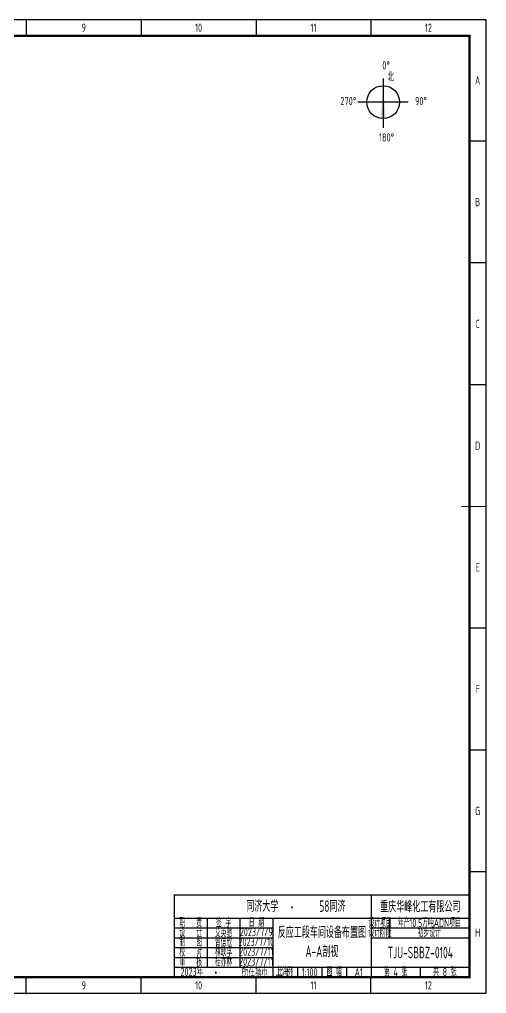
# Model space of a CAD drawing. Header units: millimetres. Extents: x 2250 to 7274, y 852 to 2251.
# Drawn here: x 2807 to 3092, y 853 to 1447 of the extents above; entities that cross this region are included whole.
import ezdxf

# ---------------------------------------------------------------- set-up
doc = ezdxf.new("R2010")
doc.units = ezdxf.units.MM
for name, color, linetype, lineweight in [('05-图框与标题栏', 7, 'Continuous', 25), ('09-文本', 7, 'Continuous', 25), ('11-指北针', 7, 'Continuous', 25), ('14-文本', 7, 'Continuous', 25), ('15-图框与标题栏', 7, 'Continuous', 25)]:
    doc.layers.add(name, color=color, linetype=linetype, lineweight=lineweight)
doc.styles.add('5-gbcbig', font='gbenor.shx', dxfattribs={"width": 0.7, "height": 5, "bigfont": 'gbcbig.shx'})
doc.styles.add('7-gbcbig', font='gbenor.shx', dxfattribs={"width": 0.7, "height": 7, "bigfont": 'gbcbig.shx'})
doc.styles.add('pray-6-gbcbig', font='gbenor.shx', dxfattribs={"width": 0.7, "bigfont": 'gbcbig.shx'})
doc.styles.get("Standard").update_dxf_attribs({"font": 'arial.ttf'})
doc.styles.add('卷心菜', font='gbenor.shx', dxfattribs={"width": 0.75, "bigfont": 'gbcbig.shx'})

msp = doc.modelspace()

# ---------------------------------------------------------------- hatches: boundary and pattern name
at = {"layer": '11-指北针', "lineweight": 25}
h = msp.add_hatch(color=0, dxfattribs=at)
h.paths.add_polyline_path([(3030.019, 1386.38, -0.0374474), (3028.527, 1386.268, -0.0374474), (3027.036, 1386.38), (3027.777, 1396.268), (3028.527, 1396.268), (3029.277, 1396.268)])
h.paths.add_polyline_path([(3029.277, 1396.268), (3028.527, 1396.268), (3027.777, 1396.268), (3028.527, 1406.268)])

# ---------------------------------------------------------------- linework, layer by layer
at = {"layer": '05-图框与标题栏'}
for p, q in [((2250.188, 1446.64), (3091.188, 1446.64)), ((2810.855, 1446.64), (2810.855, 1436.64)), ((2880.938, 1446.64), (2880.938, 1436.64)), ((2951.022, 1446.64), (2951.022, 1436.64)), ((3021.105, 1446.64), (3021.105, 1436.64)), ((3091.188, 1446.64), (3091.188, 852.64)), ((3091.188, 1372.39), (3081.188, 1372.39)), ((3091.188, 1298.14), (3081.188, 1298.14)), ((3091.188, 1223.89), (3081.188, 1223.89)), ((3091.188, 1075.39), (3081.188, 1075.39)), ((3091.188, 1001.14), (3081.188, 1001.14)), ((3091.188, 926.89), (3081.188, 926.89)), ((3021.188, 912.64), (3021.188, 862.64)), ((2901.188, 898.64), (3081.188, 898.64)), ((2921.188, 898.64), (2921.188, 868.64)), ((2941.188, 898.64), (2941.188, 868.64)), ((2961.188, 898.64), (2961.188, 862.64)), ((3032.188, 898.64), (3032.188, 886.64)), ((2901.188, 892.64), (2961.188, 892.64)), ((3021.188, 892.64), (3081.188, 892.64)), ((2901.188, 886.64), (2961.188, 886.64)), ((3021.188, 886.64), (3081.188, 886.64)), ((2901.188, 880.64), (2961.188, 880.64)), ((2901.188, 874.64), (2961.188, 874.64)), ((2901.188, 868.64), (3081.188, 868.64)), ((2976.188, 868.64), (2976.188, 862.64)), ((2991.188, 868.64), (2991.188, 862.64)), ((3006.188, 868.64), (3006.188, 862.64)), ((3051.188, 868.64), (3051.188, 862.64)), ((2810.855, 852.64), (2810.855, 862.64)), ((2880.938, 852.64), (2880.938, 862.64)), ((2951.022, 852.64), (2951.022, 862.64)), ((3021.105, 852.64), (3021.105, 862.64)), ((3091.188, 852.64), (2250.188, 852.64))]:
    msp.add_line(p, q, dxfattribs=at)
at = {"layer": '05-图框与标题栏', "const_width": 1.4}
msp.add_lwpolyline([(2275.188, 1436.64), (2275.188, 862.64), (3081.188, 862.64), (3081.188, 1436.64)], close=True, dxfattribs=at)
at = {"layer": '05-图框与标题栏', "const_width": 0.8}
for points in [[(3091.188, 1149.64), (3076.188, 1149.64)], [(3081.188, 912.64), (2901.188, 912.64), (2901.188, 862.64)]]:
    msp.add_lwpolyline(points, dxfattribs=at)
at = {"layer": '05-图框与标题栏'}
for p in [(2810.855, 1446.64), (2810.855, 1446.64), (2810.855, 1446.64), (2880.938, 1446.64), (2880.938, 1446.64), (2880.938, 1446.64), (2951.022, 1446.64), (2951.022, 1446.64), (2951.022, 1446.64), (3021.105, 1446.64), (3021.105, 1446.64), (3021.105, 1446.64), (3091.188, 1372.39), (3091.188, 1298.14), (3091.188, 1223.89), (3091.188, 1149.64), (3091.188, 1075.39), (3091.188, 1001.14), (3091.188, 926.89), (2810.855, 852.64), (2880.938, 852.64), (2951.022, 852.64), (3021.105, 852.64)]:
    msp.add_point(p, dxfattribs=at)
at = {"layer": '11-指北针', "color": 0}
for p, q in [((3028.527, 1410.661), (3028.527, 1380.522)), ((3043.716, 1396.268), (3013.19, 1396.268))]:
    msp.add_line(p, q, dxfattribs=at)
at = {"layer": '11-指北针', "color": 0, "lineweight": 25}
msp.add_circle((3028.527, 1396.268), 10, dxfattribs=at)

# ---------------------------------------------------------------- texts
at = {"layer": '05-图框与标题栏', "attachment_point": 5}
for s, width, heights, insert, char_height, style in [('9', 70.08333, [0], (2845.897, 1441.64), 5, '5-gbcbig'), ('10', 70.08333, [0], (2915.98, 1441.64), 5, '5-gbcbig'), ('11', 70.08333, [0], (2986.063, 1441.64), 5, '5-gbcbig'), ('12', 70.08333, [0], (3056.147, 1441.64), 5, '5-gbcbig'), ('A', 10, [0], (3086.188, 1409.515), 5, '5-gbcbig'), ('B', 10, [0], (3086.188, 1335.265), 5, '5-gbcbig'), ('C', 10, [0], (3086.188, 1261.015), 5, '5-gbcbig'), ('D', 10, [0], (3086.188, 1186.765), 5, '5-gbcbig'), ('E', 10, [0], (3086.188, 1112.515), 5, '5-gbcbig'), ('F', 10, [0], (3086.188, 1038.265), 5, '5-gbcbig'), ('G', 10, [0], (3086.188, 964.015), 5, '5-gbcbig'), ('重庆华峰化工有限公司', 60, [0], (3051.188, 905.64), 7, '7-gbcbig'), ('职   责', 20, [0], (2911.188, 895.64), 5, '5-gbcbig'), ('签 字', 20, [0], (2931.188, 895.64), 5, '5-gbcbig'), ('日 期', 20, [0], (2951.188, 895.64), 5, '5-gbcbig'), ('设计项目', 15, [0], (3026.635, 895.64), 5, '5-gbcbig'), ('设   计', 20, [0], (2911.188, 889.64), 5, '5-gbcbig'), ('艾英驰', 20, [0], (2931.188, 889.64), 5, '5-gbcbig'), ('2023/7/9', 20, [0], (2951.188, 890.14), 5, '5-gbcbig'), ('设计阶段', 15, [0], (3026.635, 889.64), 5, '5-gbcbig'), ('H', 10, [0], (3086.188, 889.765), 5, '5-gbcbig'), ('制   图', 20, [0], (2911.188, 884.002), 5, '5-gbcbig'), ('曾信欣', 20, [0], (2931.188, 883.64), 5, '5-gbcbig'), ('2023/7/10', 20, [0], (2951.188, 884.14), 5, '5-gbcbig'), ('校   对', 20, [0], (2911.188, 877.64), 5, '5-gbcbig'), ('林耿孚', 20, [0], (2931.188, 877.64), 5, '5-gbcbig'), ('2023/7/11', 20, [0], (2951.188, 878.14), 5, '5-gbcbig'), ('TJU-SBBZ-0104', 60, [12.52], (3051.188, 877.64), 7, '7-gbcbig'), ('审   核', 20, [0], (2911.188, 871.64), 5, '5-gbcbig'), ('桂亦林', 20, [0], (2931.188, 871.64), 5, '5-gbcbig'), ('2023/7/11', 20, [0], (2951.188, 872.14), 5, '5-gbcbig'), ('比 例', 15, [0], (2968.688, 865.64), 5, '5-gbcbig'), ('1:100', 15, [0], (2983.688, 865.64), 5, '5-gbcbig'), ('图 幅', 15, [0], (2998.688, 865.64), 5, '5-gbcbig'), ('A1', 14.91667, [0], (3013.647, 865.64), 5, '5-gbcbig'), ('第 4 张', 30, [0], (3036.188, 865.64), 5, '5-gbcbig'), ('共 8 张', 30, [0], (3066.188, 865.64), 5, '5-gbcbig'), ('9', 70.08333, [0], (2845.897, 857.64), 5, '5-gbcbig'), ('10', 70.08333, [0], (2915.98, 857.64), 5, '5-gbcbig'), ('11', 70.08333, [0], (2986.063, 857.64), 5, '5-gbcbig'), ('12', 70.08333, [0], (3056.147, 857.64), 5, '5-gbcbig')]:
    msp.add_mtext_dynamic_manual_height_columns(s, width=width, gutter_width=25, heights=heights, dxfattribs=dict(at, insert=insert, char_height=char_height, style=style))
at = {"layer": '05-图框与标题栏'}
for s, insert, char_height, width, attachment_point, style in [('\\pi5.78018;同济大学             ', (2939.217, 905.915), 7, 32.2593, 4, '7-gbcbig'), ('58同济          ', (2997.557, 905.915), 7, 32.2593, 5, '7-gbcbig'), (' 2023{\\W0.8;年          所在城市  上海}', (2902.663, 865.797), 5, 67.52949, 4, '5-gbcbig'), ('{\\fFangSong|b0|i0|c134|p49;\\W0.8;·}', (2923.758, 867.776), 5, 18.9039, 1, '5-gbcbig')]:
    msp.add_mtext(s, dxfattribs=dict(at, insert=insert, char_height=char_height, width=width, attachment_point=attachment_point, style=style))
at = {"layer": '05-图框与标题栏', "insert": (2970.182, 907.643), "char_height": 5, "width": 31.50651, "attachment_point": 1}
msp.add_mtext('{\\fFangSong|b0|i0|c134|p49;\\W0.8;·}', dxfattribs=at)
at = {"layer": '09-文本', "char_height": 5, "attachment_point": 5, "style": '5-gbcbig'}
for s, width, gutter_width, insert in [('年产10.5万吨ADN项目', 49.05992, 35, (3056.658, 895.64)), ('初步设计', 48.99992, 12.5, (3056.688, 889.64))]:
    msp.add_mtext_dynamic_manual_height_columns(s, width=width, gutter_width=gutter_width, heights=[0], dxfattribs=dict(at, insert=insert))
at = {"layer": '14-文本', "char_height": 5, "attachment_point": 1, "style": '卷心菜'}
for s, width, insert in [('0%%D', 8.83739, (3028.002, 1421.145)), ('北', 11.82938, (3031.397, 1413.969)), ('270%%D', 7.76795, (3002.452, 1399.387)), ('90%%D', 7.76795, (3047.975, 1399.387)), ('180%%D', 8.83739, (3026.014, 1377.227))]:
    msp.add_mtext_dynamic_manual_height_columns(s, width=width, gutter_width=25, heights=[0], dxfattribs=dict(at, insert=insert))
at = {"layer": '15-图框与标题栏', "insert": (2991.188, 884.166), "char_height": 7, "width": 60, "attachment_point": 5, "style": 'pray-6-gbcbig'}
msp.add_mtext('反应工段车间设备布置图\\PA-A剖视', dxfattribs=at)

doc.saveas('drawing.dxf')
